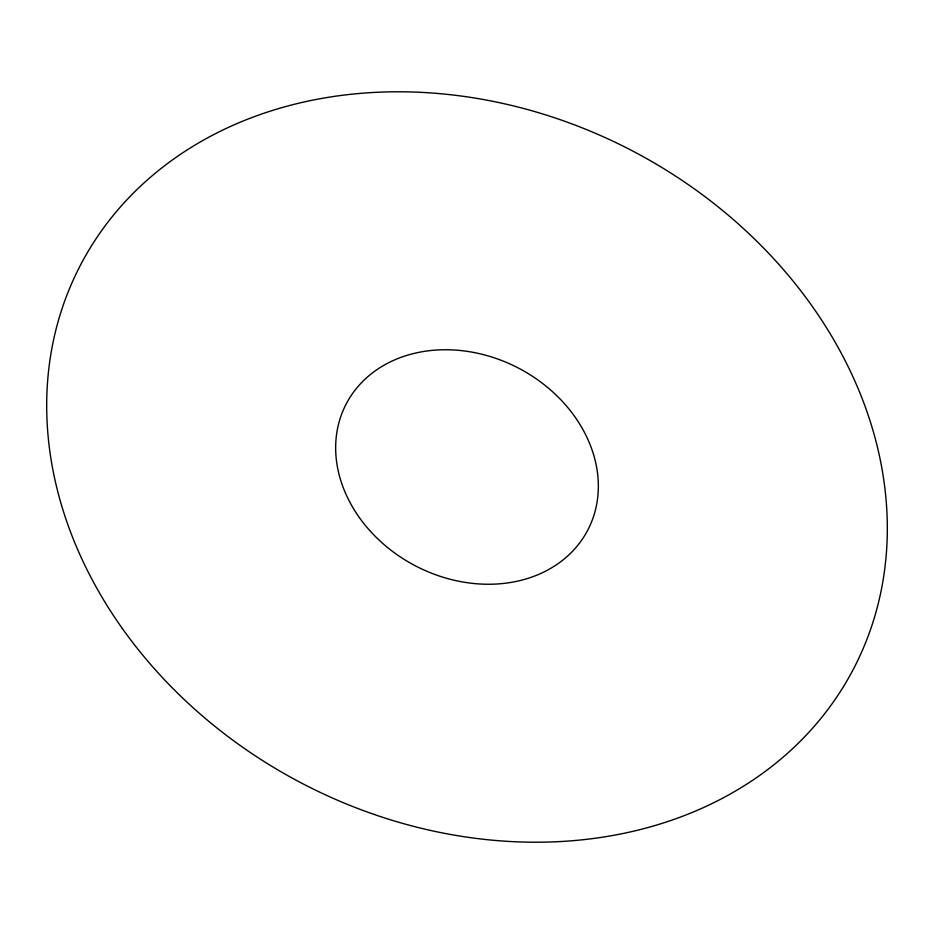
<?xml version="1.0" encoding="UTF-8"?>
<svg xmlns="http://www.w3.org/2000/svg" width="934" height="934" viewBox="0 0 934 934"><rect width="100%" height="100%" fill="white"/><g stroke="black" fill="none" stroke-linecap="round" stroke-linejoin="round"><path stroke-width="1.4" d="M359.298 517.471A136.271 111.496 27.6 0 0 585.957 533.419A136.271 111.496 27.6 0 0 455.745 350.11A136.271 111.496 27.6 0 0 359.298 517.471M122.342 628.5A436.073 356.776 27.6 0 0 847.675 679.555A436.073 356.776 27.6 0 0 430.983 92.945A436.073 356.776 27.6 0 0 122.342 628.5"/></g></svg>
